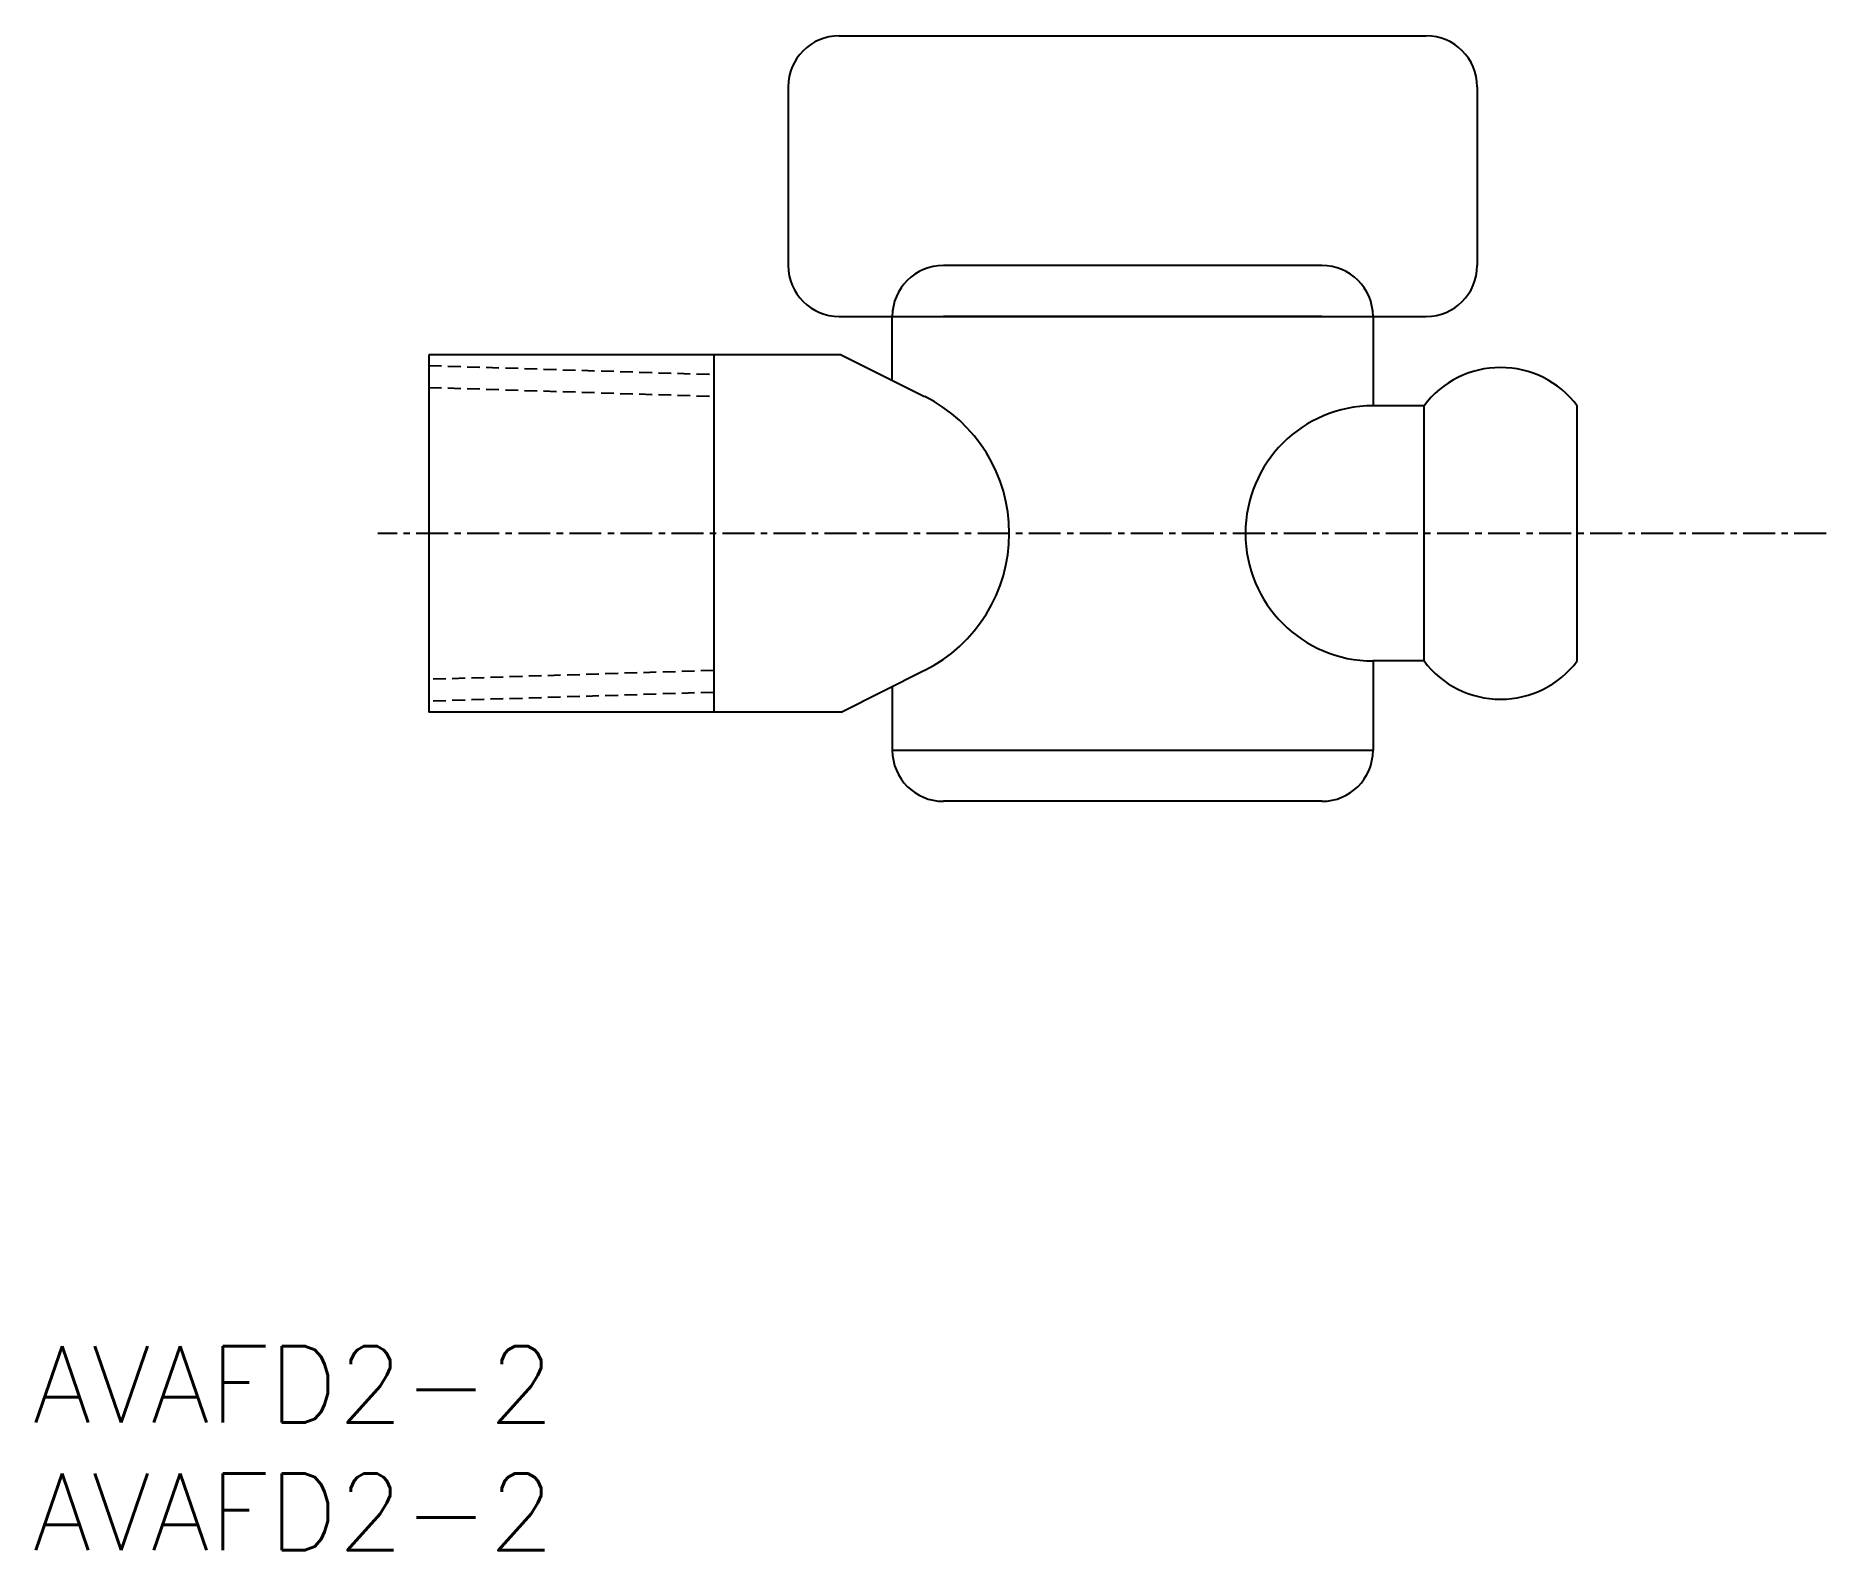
# Model space of a CAD drawing. Extents: x 0.1 to 70.3, y 0 to 59.3.
import ezdxf
from ezdxf.enums import TextEntityAlignment as Align

# ---------------------------------------------------------------- set-up
doc = ezdxf.new("R2010")
doc.units = 0
doc.linetypes.add('CENTER', pattern=[2, 1.25, -0.25, 0.25, -0.25])
doc.linetypes.add('DASHED', pattern=[0.75, 0.5, -0.25])
doc.layers.get('0').update_dxf_attribs({"linetype": 'CONTINUOUS'})
doc.layers.add('CENTER', color=1, linetype='CENTER')
doc.styles.get("Standard").update_dxf_attribs({"font": 'txt.shx', "bigfont": '@extfont2.shx'})

msp = doc.modelspace()

# ---------------------------------------------------------------- linework, layer by layer
at = {"color": 7, "linetype": 'CONTINUOUS'}
for p, q in [((31.612, 59.348), (54.612, 59.348)), ((29.612, 57.348), (29.612, 50.348)), ((56.612, 57.348), (56.612, 50.348)), ((50.53, 50.348), (35.693, 50.348)), ((31.612, 48.348), (54.612, 48.348)), ((33.693, 45.848), (33.693, 48.348)), ((50.53, 48.348), (35.693, 48.348)), ((52.53, 48.348), (52.53, 44.848)), ((31.693, 46.848), (15.53, 46.848)), ((15.53, 46.848), (15.53, 32.848)), ((26.693, 46.848), (26.693, 32.848)), ((31.693, 46.848), (34.96, 45.214)), ((54.53, 44.848), (52.53, 44.848)), ((54.53, 34.848), (54.53, 44.848)), ((60.53, 34.848), (60.53, 44.848)), ((31.693, 32.848), (34.96, 34.481)), ((54.53, 34.848), (52.53, 34.848)), ((52.53, 34.848), (52.53, 31.348)), ((33.693, 33.848), (33.693, 31.348)), ((31.693, 32.848), (15.53, 32.848)), ((33.693, 31.348), (52.53, 31.348)), ((50.53, 29.348), (35.693, 29.348))]:
    msp.add_line(p, q, dxfattribs=at)
at = {"color": 3, "linetype": 'DASHED'}
for p, q in [((15.53, 46.426), (26.693, 46.077)), ((15.53, 45.57), (26.693, 45.221)), ((26.693, 34.474), (15.53, 34.125)), ((26.693, 33.618), (15.53, 33.269))]:
    msp.add_line(p, q, dxfattribs=at)
at = {"color": 7, "linetype": 'CONTINUOUS'}
for centre, radius, start, end in [((31.612, 57.348), 2, 90, 180), ((54.612, 57.348), 2, 0, 90), ((31.612, 50.348), 2, 180, 270), ((35.693, 48.348), 2, 90, 180), ((50.53, 48.348), 2, 0, 90), ((54.612, 50.348), 2, 270, 0), ((57.53, 42.598), 3.75, 36.8699, 143.1301), ((32.277, 39.848), 6, 296.56505, 63.43495), ((52.53, 39.848), 5, 90, 270), ((57.53, 37.098), 3.75, 216.8699, 323.1301), ((35.693, 31.348), 2, 180, 270), ((50.53, 31.348), 2, 270, 0)]:
    msp.add_arc(centre, radius, start, end, dxfattribs=at)
at = {"layer": 'CENTER', "color": 1, "linetype": 'CENTER'}
msp.add_line((70.288, 39.848), (13.53, 39.848), dxfattribs=at)

# ---------------------------------------------------------------- texts
at = {"color": 7, "linetype": 'CONTINUOUS'}
for p in [(0, 6.5), (0, 1.5)]:
    msp.add_text('AVAFD2-2', height=3, dxfattribs=at).set_placement(p, align=Align.MIDDLE_LEFT)

doc.saveas('drawing.dxf')
